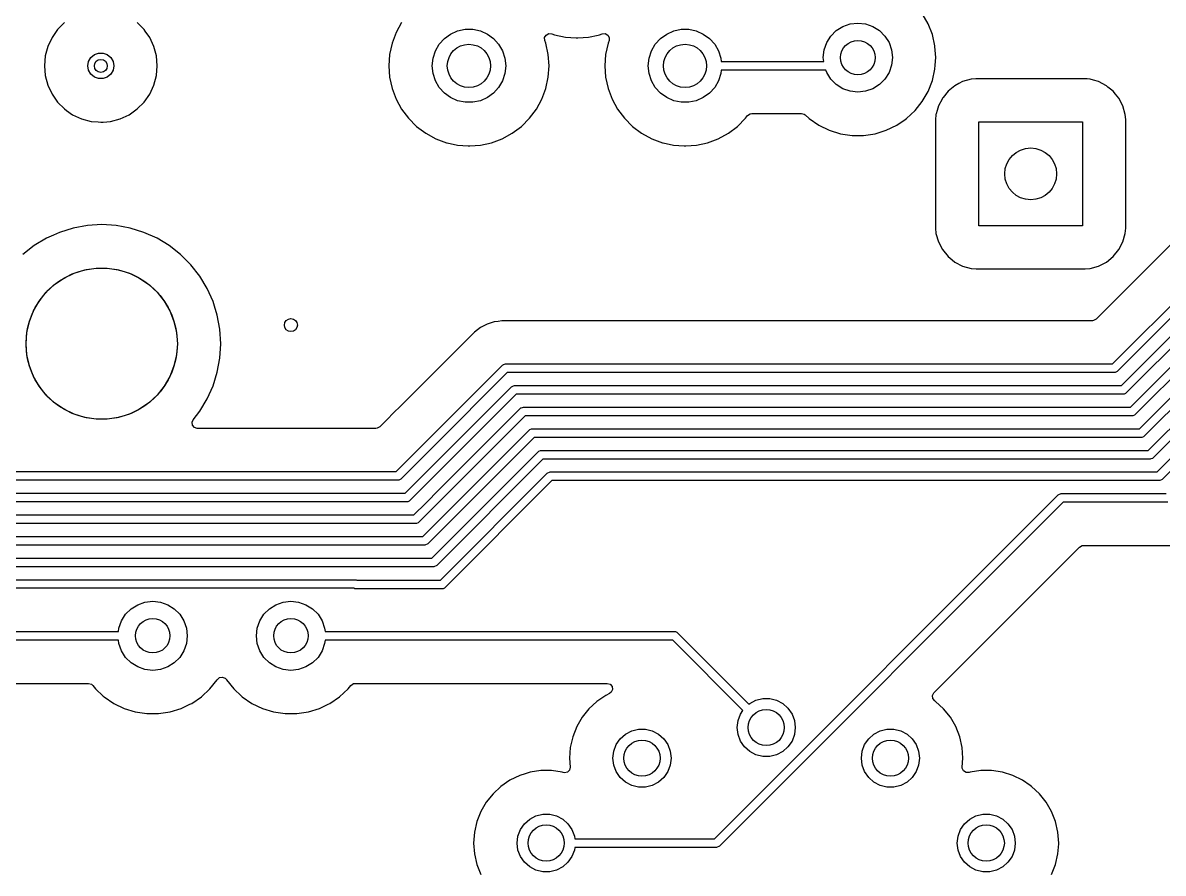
# Model space of a CAD drawing. Extents: x 2.85 to 10.26, y -4.55 to -2.42.
# Drawn here: x 3.653 to 4.692, y -4.082 to -3.307 of the extents above; entities that cross this region are included whole.
import ezdxf

# ---------------------------------------------------------------- set-up
doc = ezdxf.new("R2010")
doc.units = 0
doc.header["$MEASUREMENT"] = 0
doc.layers.add('BLACK', color=7, linetype='CONTINUOUS')

msp = doc.modelspace()

# ---------------------------------------------------------------- linework, layer by layer
at = {"layer": 'BLACK', "linetype": 'CONTINUOUS'}
for p, q in [((4.4782, -3.3081), (4.4729, -3.2989)), ((3.685, -3.3134), (3.6799, -3.3208)), ((3.6914, -3.3071), (3.685, -3.3134)), ((3.7638, -3.3134), (3.7574, -3.3071)), ((3.7648, -3.3149), (3.7638, -3.3134)), ((3.9984, -3.307), (3.9934, -3.3161)), ((4.0431, -3.3175), (4.0495, -3.3146)), ((4.0495, -3.3146), (4.0563, -3.3132)), ((4.0563, -3.3132), (4.0633, -3.3132)), ((4.0633, -3.3132), (4.0702, -3.3146)), ((4.0702, -3.3146), (4.0766, -3.3175)), ((4.24, -3.3175), (4.2464, -3.3146)), ((4.2464, -3.3146), (4.2532, -3.3132)), ((4.2532, -3.3132), (4.2602, -3.3132)), ((4.2602, -3.3132), (4.267, -3.3146)), ((4.267, -3.3146), (4.2734, -3.3175)), ((4.3895, -3.3193), (4.3945, -3.3144)), ((4.3945, -3.3144), (4.4005, -3.3106)), ((4.4005, -3.3106), (4.4072, -3.3083)), ((4.4072, -3.3083), (4.4142, -3.3075)), ((4.4142, -3.3075), (4.4212, -3.3083)), ((4.4212, -3.3083), (4.4278, -3.3106)), ((4.4278, -3.3106), (4.4338, -3.3144)), ((4.4338, -3.3144), (4.4388, -3.3193)), ((4.4821, -3.318), (4.4782, -3.3081)), ((3.6799, -3.3208), (3.6761, -3.3289)), ((3.6799, -3.3208), (3.6799, -3.3208)), ((3.7689, -3.3208), (3.7648, -3.3149)), ((3.7727, -3.3289), (3.7689, -3.3208)), ((3.9934, -3.3161), (3.9898, -3.3259)), ((3.9934, -3.3161), (3.9934, -3.3161)), ((4.0328, -3.3268), (4.0375, -3.3216)), ((4.0375, -3.3216), (4.0431, -3.3175)), ((4.0766, -3.3175), (4.0822, -3.3216)), ((4.0822, -3.3216), (4.0869, -3.3268)), ((4.1288, -3.3208), (4.1302, -3.3184)), ((4.129, -3.3235), (4.1288, -3.3208)), ((4.1299, -3.3259), (4.129, -3.3235)), ((4.1302, -3.3184), (4.1326, -3.317)), ((4.1326, -3.317), (4.1353, -3.3172)), ((4.1353, -3.3172), (4.1377, -3.3181)), ((4.1377, -3.3181), (4.1479, -3.3203)), ((4.1479, -3.3203), (4.1575, -3.321)), ((4.1575, -3.321), (4.1583, -3.3211)), ((4.1583, -3.3211), (4.159, -3.321)), ((4.1583, -3.3211), (4.1583, -3.3211)), ((4.1583, -3.3211), (4.1583, -3.3211)), ((4.159, -3.321), (4.1687, -3.3203)), ((4.1687, -3.3203), (4.1777, -3.3184)), ((4.1777, -3.3184), (4.1788, -3.3181)), ((4.1788, -3.3181), (4.1812, -3.3172)), ((4.1788, -3.3181), (4.1788, -3.3181)), ((4.1788, -3.3181), (4.1788, -3.3181)), ((4.1812, -3.3172), (4.184, -3.317)), ((4.184, -3.317), (4.1864, -3.3184)), ((4.1864, -3.3184), (4.1877, -3.3208)), ((4.1875, -3.3235), (4.1866, -3.3259)), ((4.1877, -3.3208), (4.1875, -3.3235)), ((4.1875, -3.3235), (4.1875, -3.3235)), ((4.2296, -3.3268), (4.2343, -3.3216)), ((4.2343, -3.3216), (4.24, -3.3175)), ((4.2734, -3.3175), (4.2791, -3.3216)), ((4.2791, -3.3216), (4.2838, -3.3268)), ((4.3858, -3.3253), (4.3895, -3.3193)), ((4.4388, -3.3193), (4.4426, -3.3253)), ((4.4845, -3.3284), (4.4821, -3.318)), ((3.6761, -3.3289), (3.6738, -3.3375)), ((3.6761, -3.3289), (3.6761, -3.3289)), ((3.7185, -3.3362), (3.7224, -3.3348)), ((3.7224, -3.3348), (3.7265, -3.3348)), ((3.7265, -3.3348), (3.7303, -3.3362)), ((3.775, -3.3375), (3.7727, -3.3289)), ((3.9898, -3.3259), (3.9875, -3.3361)), ((4.0271, -3.3395), (4.0293, -3.3328)), ((4.0293, -3.3328), (4.0328, -3.3268)), ((4.0869, -3.3268), (4.0904, -3.3328)), ((4.0904, -3.3328), (4.0926, -3.3395)), ((4.1321, -3.3361), (4.1299, -3.3259)), ((4.1866, -3.3259), (4.1844, -3.3361)), ((4.224, -3.3395), (4.2261, -3.3328)), ((4.2261, -3.3328), (4.2296, -3.3268)), ((4.2838, -3.3268), (4.2873, -3.3328)), ((4.2873, -3.3328), (4.2894, -3.3395)), ((4.3827, -3.339), (4.3835, -3.332)), ((4.3835, -3.332), (4.3858, -3.3253)), ((4.4426, -3.3253), (4.4449, -3.332)), ((4.4449, -3.332), (4.4457, -3.339)), ((4.4845, -3.3289), (4.4845, -3.3284)), ((4.4853, -3.339), (4.4845, -3.3289)), ((3.6738, -3.3375), (3.673, -3.3465)), ((3.6738, -3.3375), (3.6738, -3.3375)), ((3.7126, -3.3465), (3.7133, -3.3424)), ((3.7133, -3.3424), (3.7154, -3.3389)), ((3.7154, -3.3389), (3.7185, -3.3362)), ((3.7303, -3.3362), (3.7335, -3.3389)), ((3.7335, -3.3389), (3.7355, -3.3424)), ((3.7355, -3.3424), (3.7362, -3.3465)), ((3.7758, -3.3465), (3.775, -3.3375)), ((3.9875, -3.3361), (3.9868, -3.3465)), ((3.9875, -3.3361), (3.9875, -3.3361)), ((4.0264, -3.3465), (4.0271, -3.3395)), ((4.0926, -3.3395), (4.0933, -3.3465)), ((4.1329, -3.3465), (4.1321, -3.3361)), ((4.1844, -3.3361), (4.1837, -3.3465)), ((4.1844, -3.3361), (4.1844, -3.3361)), ((4.2232, -3.3465), (4.224, -3.3395)), ((4.2894, -3.3395), (4.2897, -3.3425)), ((4.2897, -3.3425), (4.3831, -3.3425)), ((4.3831, -3.3425), (4.3827, -3.339)), ((4.4449, -3.346), (4.4426, -3.3526)), ((4.4457, -3.339), (4.4449, -3.346)), ((4.4845, -3.3496), (4.4847, -3.3458)), ((4.4847, -3.3458), (4.4853, -3.339)), ((4.4853, -3.339), (4.4853, -3.339)), ((3.673, -3.3465), (3.673, -3.3465)), ((3.673, -3.3465), (3.6738, -3.3554)), ((3.6738, -3.3554), (3.6738, -3.3554)), ((3.6738, -3.3554), (3.6761, -3.364)), ((3.7133, -3.3505), (3.7126, -3.3465)), ((3.7154, -3.354), (3.7133, -3.3505)), ((3.7185, -3.3567), (3.7154, -3.354)), ((3.7335, -3.354), (3.7303, -3.3567)), ((3.7355, -3.3505), (3.7335, -3.354)), ((3.7362, -3.3465), (3.7355, -3.3505)), ((3.7727, -3.364), (3.775, -3.3554)), ((3.775, -3.3554), (3.7758, -3.3465)), ((3.9868, -3.3465), (3.9868, -3.3465)), ((3.9868, -3.3465), (3.9875, -3.3569)), ((4.0271, -3.3534), (4.0264, -3.3465)), ((4.0293, -3.3601), (4.0271, -3.3534)), ((4.0926, -3.3534), (4.0904, -3.3601)), ((4.0933, -3.3465), (4.0926, -3.3534)), ((4.1321, -3.3569), (4.1329, -3.3465)), ((4.1837, -3.3465), (4.1837, -3.3465)), ((4.1837, -3.3465), (4.1844, -3.3569)), ((4.224, -3.3534), (4.2232, -3.3465)), ((4.2261, -3.3601), (4.224, -3.3534)), ((4.2894, -3.3534), (4.2873, -3.3601)), ((4.2897, -3.3504), (4.2894, -3.3534)), ((4.385, -3.3504), (4.2897, -3.3504)), ((4.3858, -3.3526), (4.385, -3.3504)), ((4.3895, -3.3586), (4.3858, -3.3526)), ((4.4426, -3.3526), (4.4388, -3.3586)), ((4.4821, -3.3599), (4.4845, -3.3496)), ((3.6761, -3.364), (3.6761, -3.364)), ((3.6761, -3.364), (3.6799, -3.3722)), ((3.7224, -3.3581), (3.7185, -3.3567)), ((3.7265, -3.3581), (3.7224, -3.3581)), ((3.7303, -3.3567), (3.7265, -3.3581)), ((3.7689, -3.3722), (3.7727, -3.364)), ((3.9875, -3.3569), (3.9875, -3.3569)), ((3.9875, -3.3569), (3.9898, -3.367)), ((4.0328, -3.3661), (4.0293, -3.3601)), ((4.0375, -3.3713), (4.0328, -3.3661)), ((4.0869, -3.3661), (4.0822, -3.3713)), ((4.0904, -3.3601), (4.0869, -3.3661)), ((4.1299, -3.367), (4.1321, -3.3569)), ((4.1844, -3.3569), (4.1844, -3.3569)), ((4.1844, -3.3569), (4.1866, -3.367)), ((4.2296, -3.3661), (4.2261, -3.3601)), ((4.2343, -3.3713), (4.2296, -3.3661)), ((4.2838, -3.3661), (4.2791, -3.3713)), ((4.2873, -3.3601), (4.2838, -3.3661)), ((4.3945, -3.3636), (4.3895, -3.3586)), ((4.4005, -3.3674), (4.3945, -3.3636)), ((4.4338, -3.3636), (4.4278, -3.3674)), ((4.4388, -3.3586), (4.4338, -3.3636)), ((4.4782, -3.3698), (4.4821, -3.3599)), ((4.5026, -3.3646), (4.4964, -3.3696)), ((4.5062, -3.3627), (4.5026, -3.3646)), ((4.5026, -3.3646), (4.5026, -3.3646)), ((4.5026, -3.3646), (4.5026, -3.3646)), ((4.5097, -3.3609), (4.5062, -3.3627)), ((4.5174, -3.3587), (4.5097, -3.3609)), ((4.5217, -3.3583), (4.5174, -3.3587)), ((4.5221, -3.3582), (4.5217, -3.3583)), ((4.6212, -3.3582), (4.5221, -3.3582)), ((4.5221, -3.3582), (4.5221, -3.3582)), ((4.5221, -3.3582), (4.5221, -3.3582)), ((4.6233, -3.3584), (4.6212, -3.3582)), ((4.6212, -3.3582), (4.6212, -3.3582)), ((4.6259, -3.3587), (4.6233, -3.3584)), ((4.629, -3.3595), (4.6259, -3.3587)), ((4.6259, -3.3587), (4.6259, -3.3587)), ((4.6259, -3.3587), (4.6259, -3.3587)), ((4.6336, -3.3609), (4.629, -3.3595)), ((4.6407, -3.3646), (4.6336, -3.3609)), ((4.6336, -3.3609), (4.6336, -3.3609)), ((4.6336, -3.3609), (4.6336, -3.3609)), ((4.6421, -3.3658), (4.6407, -3.3646)), ((4.6469, -3.3696), (4.6421, -3.3658)), ((3.6799, -3.3722), (3.6799, -3.3722)), ((3.6799, -3.3722), (3.685, -3.3795)), ((3.7638, -3.3795), (3.7689, -3.3722)), ((3.9898, -3.367), (3.9934, -3.3768)), ((3.9934, -3.3768), (3.9934, -3.3768)), ((3.9934, -3.3768), (3.9984, -3.3859)), ((4.0431, -3.3754), (4.0375, -3.3713)), ((4.0495, -3.3783), (4.0431, -3.3754)), ((4.0766, -3.3754), (4.0702, -3.3783)), ((4.0822, -3.3713), (4.0766, -3.3754)), ((4.1213, -3.3859), (4.1263, -3.3768)), ((4.1263, -3.3768), (4.1299, -3.367)), ((4.1866, -3.367), (4.1903, -3.3768)), ((4.1903, -3.3768), (4.1903, -3.3768)), ((4.1903, -3.3768), (4.1952, -3.3859)), ((4.24, -3.3754), (4.2343, -3.3713)), ((4.2464, -3.3783), (4.24, -3.3754)), ((4.2734, -3.3754), (4.267, -3.3783)), ((4.2791, -3.3713), (4.2734, -3.3754)), ((4.4072, -3.3697), (4.4005, -3.3674)), ((4.4142, -3.3705), (4.4072, -3.3697)), ((4.4212, -3.3697), (4.4142, -3.3705)), ((4.4278, -3.3674), (4.4212, -3.3697)), ((4.4729, -3.379), (4.4782, -3.3698)), ((4.4909, -3.3768), (4.4876, -3.383)), ((4.4914, -3.3759), (4.4909, -3.3768)), ((4.4919, -3.3752), (4.4914, -3.3759)), ((4.4964, -3.3696), (4.4919, -3.3752)), ((4.6489, -3.3722), (4.6469, -3.3696)), ((4.652, -3.3759), (4.6489, -3.3722)), ((4.6557, -3.383), (4.652, -3.3759)), ((3.685, -3.3795), (3.6914, -3.3858)), ((3.6914, -3.3858), (3.6932, -3.3871)), ((3.6932, -3.3871), (3.6987, -3.391)), ((3.7501, -3.391), (3.7574, -3.3858)), ((3.7574, -3.3858), (3.7638, -3.3795)), ((3.9984, -3.3859), (3.9984, -3.3859)), ((3.9984, -3.3859), (4.0046, -3.3943)), ((4.0563, -3.3797), (4.0495, -3.3783)), ((4.0633, -3.3797), (4.0563, -3.3797)), ((4.0702, -3.3783), (4.0633, -3.3797)), ((4.115, -3.3943), (4.1213, -3.3859)), ((4.1952, -3.3859), (4.1952, -3.3859)), ((4.1952, -3.3859), (4.2015, -3.3943)), ((4.2532, -3.3797), (4.2464, -3.3783)), ((4.2602, -3.3797), (4.2532, -3.3797)), ((4.267, -3.3783), (4.2602, -3.3797)), ((4.4585, -3.3946), (4.4663, -3.3873)), ((4.4663, -3.3873), (4.4729, -3.379)), ((4.4864, -3.3873), (4.4856, -3.3901)), ((4.4876, -3.383), (4.4864, -3.3873)), ((4.6579, -3.3907), (4.6557, -3.383)), ((3.6987, -3.391), (3.7068, -3.3948)), ((3.7068, -3.3948), (3.7155, -3.3971)), ((3.7155, -3.3971), (3.7219, -3.3976)), ((3.7219, -3.3976), (3.7244, -3.3979)), ((3.7244, -3.3979), (3.7266, -3.3977)), ((3.7244, -3.3979), (3.7244, -3.3979)), ((3.7244, -3.3979), (3.7244, -3.3979)), ((3.7266, -3.3977), (3.7333, -3.3971)), ((3.7333, -3.3971), (3.742, -3.3948)), ((3.742, -3.3948), (3.7501, -3.391)), ((4.0046, -3.3943), (4.0046, -3.3943)), ((4.0046, -3.3943), (4.012, -3.4017)), ((4.1077, -3.4017), (4.115, -3.3943)), ((4.2015, -3.3943), (4.2015, -3.3943)), ((4.2015, -3.3943), (4.2089, -3.4017)), ((4.3045, -3.4017), (4.3119, -3.3943)), ((4.3119, -3.3943), (4.3138, -3.3917)), ((4.3138, -3.3917), (4.316, -3.3901)), ((4.316, -3.3901), (4.3177, -3.3898)), ((4.3177, -3.3898), (4.3628, -3.3898)), ((4.3628, -3.3898), (4.3654, -3.3906)), ((4.3654, -3.3906), (4.3661, -3.3911)), ((4.3661, -3.3911), (4.3699, -3.3946)), ((4.3699, -3.3946), (4.3786, -3.4005)), ((4.4497, -3.4005), (4.4573, -3.3954)), ((4.4573, -3.3954), (4.4585, -3.3946)), ((4.4851, -3.3948), (4.485, -3.3954)), ((4.485, -3.3954), (4.485, -3.4944)), ((4.4854, -3.3916), (4.4851, -3.3948)), ((4.4856, -3.3901), (4.4854, -3.3907)), ((4.4854, -3.3907), (4.4854, -3.3907)), ((4.4854, -3.3907), (4.4854, -3.3916)), ((4.5244, -3.4921), (4.5244, -3.3976)), ((4.5244, -3.3976), (4.6189, -3.3976)), ((4.6189, -3.3976), (4.6189, -3.4921)), ((4.6583, -3.3954), (4.6579, -3.3907)), ((4.6583, -3.4944), (4.6583, -3.3954)), ((4.012, -3.4017), (4.012, -3.4017)), ((4.012, -3.4017), (4.0204, -3.4079)), ((4.0204, -3.4079), (4.0204, -3.4079)), ((4.0204, -3.4079), (4.0295, -3.4129)), ((4.0902, -3.4129), (4.0993, -3.4079)), ((4.0993, -3.4079), (4.1077, -3.4017)), ((4.2089, -3.4017), (4.2089, -3.4017)), ((4.2089, -3.4017), (4.2172, -3.4079)), ((4.2172, -3.4079), (4.2172, -3.4079)), ((4.2172, -3.4079), (4.2264, -3.4129)), ((4.287, -3.4129), (4.2962, -3.4079)), ((4.2962, -3.4079), (4.3045, -3.4017)), ((4.3786, -3.4005), (4.3882, -3.4051)), ((4.3882, -3.4051), (4.3984, -3.4083)), ((4.3984, -3.4083), (4.3984, -3.4083)), ((4.3984, -3.4083), (4.3984, -3.4083)), ((4.3984, -3.4083), (4.4089, -3.4099)), ((4.4195, -3.4099), (4.43, -3.4083)), ((4.43, -3.4083), (4.4401, -3.4051)), ((4.43, -3.4083), (4.43, -3.4083)), ((4.43, -3.4083), (4.43, -3.4083)), ((4.4401, -3.4051), (4.4497, -3.4005)), ((4.0295, -3.4129), (4.0295, -3.4129)), ((4.0295, -3.4129), (4.0295, -3.4129)), ((4.0295, -3.4129), (4.0393, -3.4165)), ((4.0393, -3.4165), (4.0393, -3.4165)), ((4.0393, -3.4165), (4.0393, -3.4165)), ((4.0393, -3.4165), (4.0399, -3.4167)), ((4.0399, -3.4167), (4.0494, -3.4188)), ((4.0494, -3.4188), (4.059, -3.4194)), ((4.0606, -3.4194), (4.0702, -3.4188)), ((4.0702, -3.4188), (4.0804, -3.4165)), ((4.0804, -3.4165), (4.0902, -3.4129)), ((4.2264, -3.4129), (4.2264, -3.4129)), ((4.2264, -3.4129), (4.2264, -3.4129)), ((4.2264, -3.4129), (4.2361, -3.4165)), ((4.2361, -3.4165), (4.2361, -3.4165)), ((4.2361, -3.4165), (4.2361, -3.4165)), ((4.2361, -3.4165), (4.2367, -3.4167)), ((4.2367, -3.4167), (4.2463, -3.4188)), ((4.2463, -3.4188), (4.2559, -3.4194)), ((4.2574, -3.4194), (4.2671, -3.4188)), ((4.2671, -3.4188), (4.2773, -3.4165)), ((4.2773, -3.4165), (4.287, -3.4129)), ((4.4089, -3.4099), (4.4089, -3.4099)), ((4.4089, -3.4099), (4.4089, -3.4099)), ((4.4089, -3.4099), (4.4089, -3.4099)), ((4.4089, -3.4099), (4.4195, -3.4099)), ((4.4195, -3.4099), (4.4195, -3.4099)), ((4.4195, -3.4099), (4.4195, -3.4099)), ((4.059, -3.4194), (4.0598, -3.4195)), ((4.0598, -3.4195), (4.0606, -3.4194)), ((4.0598, -3.4195), (4.0598, -3.4195)), ((4.0598, -3.4195), (4.0598, -3.4195)), ((4.2559, -3.4194), (4.2567, -3.4195)), ((4.2567, -3.4195), (4.2574, -3.4194)), ((4.2567, -3.4195), (4.2567, -3.4195)), ((4.2567, -3.4195), (4.2567, -3.4195)), ((4.7364, -3.4722), (4.6313, -3.5773)), ((3.7252, -3.4911), (3.7121, -3.4919)), ((3.7383, -3.4919), (3.7252, -3.4911)), ((4.6462, -3.6181), (4.7772, -3.4871)), ((4.784, -3.4915), (4.6506, -3.6248)), ((3.6813, -3.5006), (3.6748, -3.5035)), ((3.6867, -3.4982), (3.6813, -3.5006)), ((3.6992, -3.4943), (3.6867, -3.4982)), ((3.6867, -3.4982), (3.6867, -3.4982)), ((3.6867, -3.4982), (3.6867, -3.4982)), ((3.7121, -3.4919), (3.6992, -3.4943)), ((3.6992, -3.4943), (3.6992, -3.4943)), ((3.6992, -3.4943), (3.6992, -3.4943)), ((3.7121, -3.4919), (3.7121, -3.4919)), ((3.7512, -3.4943), (3.7383, -3.4919)), ((3.7383, -3.4919), (3.7383, -3.4919)), ((3.7383, -3.4919), (3.7383, -3.4919)), ((3.7637, -3.4982), (3.7512, -3.4943)), ((3.7512, -3.4943), (3.7512, -3.4943)), ((3.7512, -3.4943), (3.7512, -3.4943)), ((3.7756, -3.5035), (3.7637, -3.4982)), ((3.7637, -3.4982), (3.7637, -3.4982)), ((3.7637, -3.4982), (3.7637, -3.4982)), ((4.485, -3.4944), (4.485, -3.4944)), ((4.485, -3.4944), (4.4854, -3.4991)), ((4.4854, -3.4991), (4.4876, -3.5068)), ((4.6189, -3.4921), (4.5244, -3.4921)), ((4.6544, -3.6378), (4.7969, -3.4952)), ((4.6557, -3.5068), (4.6579, -3.4991)), ((4.6579, -3.4991), (4.6583, -3.4944)), ((4.8036, -3.4997), (4.6588, -3.6445)), ((4.687, -3.7165), (4.907, -3.4965)), ((3.6636, -3.5103), (3.6533, -3.5184)), ((3.6748, -3.5035), (3.6636, -3.5103)), ((3.6748, -3.5035), (3.6748, -3.5035)), ((3.7868, -3.5103), (3.7756, -3.5035)), ((3.7971, -3.5184), (3.7868, -3.5103)), ((3.7868, -3.5103), (3.7868, -3.5103)), ((4.4876, -3.5068), (4.4876, -3.5068)), ((4.4876, -3.5068), (4.4876, -3.5068)), ((4.4876, -3.5068), (4.4914, -3.5139)), ((4.652, -3.5139), (4.6557, -3.5068)), ((4.6625, -3.6575), (4.8166, -3.5034)), ((4.8233, -3.5078), (4.6669, -3.6642)), ((4.6707, -3.6772), (4.8363, -3.5115)), ((4.9126, -3.502), (4.6914, -3.7233)), ((3.8064, -3.5277), (3.7971, -3.5184)), ((4.4914, -3.5139), (4.4914, -3.5139)), ((4.4914, -3.5139), (4.4964, -3.5201)), ((4.4964, -3.5201), (4.5001, -3.5231)), ((4.6407, -3.5252), (4.6469, -3.5201)), ((4.6469, -3.5201), (4.652, -3.5139)), ((4.843, -3.516), (4.6751, -3.6839)), ((4.6788, -3.6969), (4.856, -3.5197)), ((3.7, -3.5355), (3.7099, -3.5324)), ((3.7099, -3.5324), (3.72, -3.5309)), ((3.72, -3.5309), (3.7303, -3.5309)), ((3.7303, -3.5309), (3.7405, -3.5324)), ((3.7405, -3.5324), (3.7504, -3.5355)), ((3.8145, -3.538), (3.8064, -3.5277)), ((4.5001, -3.5231), (4.5026, -3.5252)), ((4.5026, -3.5252), (4.5097, -3.5289)), ((4.5097, -3.5289), (4.5174, -3.5311)), ((4.5174, -3.5311), (4.5221, -3.5315)), ((4.5221, -3.5315), (4.6212, -3.5315)), ((4.6212, -3.5315), (4.6259, -3.5311)), ((4.6259, -3.5311), (4.6336, -3.5289)), ((4.6336, -3.5289), (4.6407, -3.5252)), ((4.8627, -3.5241), (4.6832, -3.7036)), ((3.6822, -3.5457), (3.6907, -3.5399)), ((3.6907, -3.5399), (3.7, -3.5355)), ((3.7504, -3.5355), (3.7596, -3.5399)), ((3.7596, -3.5399), (3.7682, -3.5457)), ((3.8213, -3.5492), (3.8145, -3.538)), ((3.8145, -3.538), (3.8145, -3.538)), ((3.8145, -3.538), (3.8145, -3.538)), ((3.6683, -3.5608), (3.6747, -3.5527)), ((3.6747, -3.5527), (3.6822, -3.5457)), ((3.7682, -3.5457), (3.7757, -3.5527)), ((3.7757, -3.5527), (3.7821, -3.5608)), ((3.8266, -3.5611), (3.8213, -3.5492)), ((3.6631, -3.5697), (3.6683, -3.5608)), ((3.7821, -3.5608), (3.7873, -3.5697)), ((3.828, -3.5654), (3.8266, -3.5611)), ((3.8266, -3.5611), (3.8266, -3.5611)), ((3.8266, -3.5611), (3.8266, -3.5611)), ((3.6594, -3.5793), (3.6631, -3.5697)), ((3.7873, -3.5697), (3.791, -3.5793)), ((3.8305, -3.5736), (3.828, -3.5654)), ((3.8329, -3.5865), (3.8305, -3.5736)), ((3.6571, -3.5893), (3.6594, -3.5793)), ((3.791, -3.5793), (3.7933, -3.5893)), ((4.0704, -3.585), (4.0675, -3.5871)), ((4.0765, -3.5819), (4.0704, -3.585)), ((4.0829, -3.5798), (4.0765, -3.5819)), ((4.0863, -3.5793), (4.0829, -3.5798)), ((4.0897, -3.5787), (4.0863, -3.5793)), ((4.0965, -3.5787), (4.0897, -3.5787)), ((4.6279, -3.5787), (4.0965, -3.5787)), ((4.6289, -3.5786), (4.6279, -3.5787)), ((4.6313, -3.5773), (4.6289, -3.5786)), ((3.6563, -3.5996), (3.6571, -3.5893)), ((3.7933, -3.5893), (3.7941, -3.5996)), ((3.8337, -3.5996), (3.8329, -3.5865)), ((4.0649, -3.589), (4.0283, -3.6256)), ((4.0675, -3.5871), (4.0649, -3.589)), ((4.0649, -3.589), (4.0649, -3.589)), ((4.0649, -3.589), (4.0649, -3.589)), ((3.6571, -3.6099), (3.6563, -3.5996)), ((3.7941, -3.5996), (3.7933, -3.6099)), ((3.8329, -3.6127), (3.8337, -3.5996)), ((3.6594, -3.6199), (3.6571, -3.6099)), ((3.7933, -3.6099), (3.791, -3.6199)), ((3.8305, -3.6256), (3.8329, -3.6127)), ((3.6631, -3.6295), (3.6594, -3.6199)), ((3.791, -3.6199), (3.7873, -3.6295)), ((3.8266, -3.6381), (3.8305, -3.6256)), ((4.0283, -3.6256), (3.9967, -3.6572)), ((4.0221, -3.6875), (4.0903, -3.6193)), ((4.0947, -3.626), (4.0277, -3.693)), ((4.0903, -3.6193), (4.0909, -3.6188)), ((4.0909, -3.6188), (4.0913, -3.6186)), ((4.0913, -3.6186), (4.0923, -3.6182)), ((4.0923, -3.6182), (4.0931, -3.6181)), ((4.0931, -3.6181), (4.6462, -3.6181)), ((4.6478, -3.626), (4.0947, -3.626)), ((4.6486, -3.6259), (4.6478, -3.626)), ((4.65, -3.6253), (4.6486, -3.6259)), ((4.6506, -3.6248), (4.65, -3.6253)), ((3.6683, -3.6384), (3.6631, -3.6295)), ((3.7873, -3.6295), (3.7821, -3.6384)), ((3.6747, -3.6465), (3.6683, -3.6384)), ((3.6822, -3.6535), (3.6747, -3.6465)), ((3.7757, -3.6465), (3.7682, -3.6535)), ((3.7821, -3.6384), (3.7757, -3.6465)), ((3.8213, -3.65), (3.8266, -3.6381)), ((4.0016, -3.7358), (4.0985, -3.6389)), ((4.1029, -3.6457), (4.006, -3.7425)), ((4.0985, -3.6389), (4.0991, -3.6385)), ((4.0991, -3.6385), (4.1005, -3.6379)), ((4.1005, -3.6379), (4.1012, -3.6378)), ((4.1012, -3.6378), (4.6544, -3.6378)), ((4.656, -3.6457), (4.1029, -3.6457)), ((4.6568, -3.6456), (4.656, -3.6457)), ((4.6582, -3.645), (4.6568, -3.6456)), ((4.6588, -3.6445), (4.6582, -3.645)), ((3.6907, -3.6593), (3.6822, -3.6535)), ((3.7682, -3.6535), (3.7596, -3.6593)), ((3.8145, -3.6612), (3.8213, -3.65)), ((3.9967, -3.6572), (3.9918, -3.662)), ((4.1073, -3.6581), (4.1086, -3.6576)), ((4.1086, -3.6576), (4.1094, -3.6575)), ((4.1094, -3.6575), (4.6625, -3.6575)), ((3.7, -3.6637), (3.6907, -3.6593)), ((3.7099, -3.6668), (3.7, -3.6637)), ((3.72, -3.6683), (3.7099, -3.6668)), ((3.7405, -3.6668), (3.7303, -3.6683)), ((3.7504, -3.6637), (3.7405, -3.6668)), ((3.7596, -3.6593), (3.7504, -3.6637)), ((3.8085, -3.6689), (3.8145, -3.6612)), ((3.8145, -3.6612), (3.8145, -3.6612)), ((3.8145, -3.6612), (3.8145, -3.6612)), ((3.9918, -3.662), (3.9846, -3.6693)), ((3.9918, -3.662), (3.9918, -3.662)), ((4.0326, -3.7326), (4.1066, -3.6586)), ((4.111, -3.6654), (4.0382, -3.7382)), ((4.1066, -3.6586), (4.1072, -3.6581)), ((4.1072, -3.6581), (4.1073, -3.6581)), ((4.6641, -3.6654), (4.111, -3.6654)), ((4.6649, -3.6653), (4.6641, -3.6654)), ((4.6663, -3.6647), (4.6649, -3.6653)), ((4.6669, -3.6642), (4.6663, -3.6647)), ((3.7303, -3.6683), (3.72, -3.6683)), ((3.8075, -3.6712), (3.8085, -3.6689)), ((3.8079, -3.6739), (3.8075, -3.6712)), ((3.8097, -3.676), (3.8079, -3.6739)), ((3.8123, -3.6768), (3.8097, -3.676)), ((3.9751, -3.6768), (3.8123, -3.6768)), ((3.9761, -3.6766), (3.9751, -3.6768)), ((3.9785, -3.6753), (3.9761, -3.6766)), ((3.9846, -3.6693), (3.9785, -3.6753)), ((4.0836, -3.7095), (4.1148, -3.6783)), ((4.1148, -3.6783), (4.1154, -3.6778)), ((4.1154, -3.6778), (4.1168, -3.6772)), ((4.1168, -3.6772), (4.1176, -3.6772)), ((4.1176, -3.6772), (4.6707, -3.6772)), ((3.9934, -3.7161), (4.0221, -3.6875)), ((4.0221, -3.6875), (4.0221, -3.6875)), ((4.1192, -3.685), (4.0891, -3.7151)), ((4.6723, -3.685), (4.1192, -3.685)), ((4.6731, -3.685), (4.6723, -3.685)), ((4.6745, -3.6844), (4.6731, -3.685)), ((4.6751, -3.6839), (4.6745, -3.6844)), ((4.0277, -3.693), (3.9978, -3.7229)), ((4.026, -3.7949), (4.1229, -3.698)), ((4.0277, -3.693), (4.0277, -3.693)), ((4.1229, -3.698), (4.1235, -3.6975)), ((4.1235, -3.6975), (4.1249, -3.6969)), ((4.1249, -3.6969), (4.1257, -3.6969)), ((4.1257, -3.6969), (4.6788, -3.6969)), ((4.0179, -3.7752), (4.0836, -3.7095)), ((4.1273, -3.7047), (4.0305, -3.8016)), ((4.0836, -3.7095), (4.0836, -3.7095)), ((4.6805, -3.7047), (4.1273, -3.7047)), ((4.6812, -3.7046), (4.6805, -3.7047)), ((4.6826, -3.7041), (4.6812, -3.7046)), ((4.6832, -3.7036), (4.6826, -3.7041)), ((3.2521, -3.7161), (3.9934, -3.7161)), ((4.0891, -3.7151), (4.0223, -3.7819)), ((4.0338, -3.815), (4.1311, -3.7177)), ((4.0891, -3.7151), (4.0891, -3.7151)), ((4.1311, -3.7177), (4.1317, -3.7172)), ((4.1317, -3.7172), (4.1331, -3.7166)), ((4.1331, -3.7166), (4.1339, -3.7165)), ((4.1339, -3.7165), (4.687, -3.7165)), ((3.9951, -3.724), (3.2537, -3.724)), ((3.9958, -3.7239), (3.9951, -3.724)), ((3.9972, -3.7234), (3.9958, -3.7239)), ((3.9978, -3.7229), (3.9972, -3.7234)), ((4.1355, -3.7244), (4.0382, -3.8217)), ((4.6886, -3.7244), (4.1355, -3.7244)), ((4.6894, -3.7243), (4.6886, -3.7244)), ((4.6908, -3.7237), (4.6894, -3.7243)), ((4.6914, -3.7233), (4.6908, -3.7237)), ((3.2602, -3.7358), (4.0016, -3.7358)), ((4.0204, -3.7448), (4.0326, -3.7326)), ((4.0382, -3.7382), (4.026, -3.7504)), ((4.0382, -3.7382), (4.0382, -3.7382)), ((4.2836, -4.0506), (4.5968, -3.7374)), ((4.5968, -3.7374), (4.5974, -3.7369)), ((4.5974, -3.7369), (4.598, -3.7366)), ((4.598, -3.7366), (4.5988, -3.7363)), ((4.5988, -3.7363), (4.5996, -3.7362)), ((4.5996, -3.7362), (4.6951, -3.7362)), ((4.0032, -3.7437), (3.2619, -3.7437)), ((4.004, -3.7436), (4.0032, -3.7437)), ((4.0054, -3.743), (4.004, -3.7436)), ((4.006, -3.7425), (4.0054, -3.743)), ((4.0097, -3.7555), (4.0204, -3.7448)), ((4.026, -3.7504), (4.0141, -3.7622)), ((4.6012, -3.7441), (4.288, -4.0573)), ((4.6968, -3.7441), (4.6012, -3.7441)), ((3.2684, -3.7555), (4.0097, -3.7555)), ((4.0114, -3.7634), (3.27, -3.7634)), ((4.0121, -3.7633), (4.0114, -3.7634)), ((4.0136, -3.7627), (4.0121, -3.7633)), ((4.0141, -3.7622), (4.0136, -3.7627)), ((3.2765, -3.7752), (4.0179, -3.7752)), ((4.0217, -3.7824), (4.0203, -3.783)), ((4.0223, -3.7819), (4.0217, -3.7824)), ((4.0195, -3.7831), (3.2782, -3.7831)), ((4.0203, -3.783), (4.0195, -3.7831)), ((4.4836, -3.9175), (4.6161, -3.7849)), ((4.6161, -3.7849), (4.6185, -3.7836)), ((4.6185, -3.7836), (4.6196, -3.7835)), ((4.6196, -3.7835), (4.7002, -3.7835)), ((3.2847, -3.7949), (4.026, -3.7949)), ((4.0277, -3.8028), (3.2863, -3.8028)), ((4.0284, -3.8027), (4.0277, -3.8028)), ((4.0299, -3.8021), (4.0284, -3.8027)), ((4.0305, -3.8016), (4.0299, -3.8021)), ((3.2928, -3.8146), (3.9563, -3.8146)), ((3.9552, -3.8224), (3.2945, -3.8224)), ((3.9559, -3.8228), (3.9552, -3.8224)), ((3.9567, -3.8228), (3.9559, -3.8228)), ((3.9563, -3.8146), (3.9571, -3.8146)), ((4.0354, -3.8228), (3.9567, -3.8228)), ((3.9571, -3.8146), (3.9578, -3.815)), ((3.9578, -3.815), (4.0338, -3.815)), ((4.0362, -3.8228), (4.0354, -3.8228)), ((4.0376, -3.8222), (4.0362, -3.8228)), ((4.0382, -3.8217), (4.0376, -3.8222)), ((3.7646, -3.835), (3.7717, -3.8343)), ((3.7717, -3.8343), (3.7787, -3.835)), ((3.8906, -3.835), (3.8976, -3.8343)), ((3.8976, -3.8343), (3.9046, -3.835)), ((3.747, -3.8461), (3.752, -3.8411)), ((3.752, -3.8411), (3.758, -3.8374)), ((3.758, -3.8374), (3.7646, -3.835)), ((3.7787, -3.835), (3.7853, -3.8374)), ((3.7853, -3.8374), (3.7913, -3.8411)), ((3.7913, -3.8411), (3.7963, -3.8461)), ((3.873, -3.8461), (3.878, -3.8411)), ((3.878, -3.8411), (3.884, -3.8374)), ((3.884, -3.8374), (3.8906, -3.835)), ((3.9046, -3.835), (3.9113, -3.8374)), ((3.9113, -3.8374), (3.9173, -3.8411)), ((3.9173, -3.8411), (3.9223, -3.8461)), ((3.7409, -3.8587), (3.7433, -3.8521)), ((3.7433, -3.8521), (3.747, -3.8461)), ((3.7963, -3.8461), (3.8, -3.8521)), ((3.8, -3.8521), (3.8024, -3.8587)), ((3.8669, -3.8587), (3.8693, -3.8521)), ((3.8693, -3.8521), (3.873, -3.8461)), ((3.9223, -3.8461), (3.926, -3.8521)), ((3.926, -3.8521), (3.9283, -3.8587)), ((3.3907, -3.8618), (3.7406, -3.8618)), ((3.7406, -3.8618), (3.7409, -3.8587)), ((3.8024, -3.8587), (3.8031, -3.8657)), ((3.8661, -3.8657), (3.8669, -3.8587)), ((3.9283, -3.8587), (3.9287, -3.8618)), ((3.9287, -3.8618), (4.2471, -3.8618)), ((4.2471, -3.8618), (4.2479, -3.8619)), ((4.2479, -3.8619), (4.2493, -3.8625)), ((4.2493, -3.8625), (4.2499, -3.863)), ((4.2499, -3.863), (4.315, -3.9281)), ((3.7406, -3.8697), (3.3923, -3.8697)), ((3.7409, -3.8728), (3.7406, -3.8697)), ((3.7433, -3.8794), (3.7409, -3.8728)), ((3.8024, -3.8728), (3.8, -3.8794)), ((3.8031, -3.8657), (3.8024, -3.8728)), ((3.8669, -3.8728), (3.8661, -3.8657)), ((3.8693, -3.8794), (3.8669, -3.8728)), ((3.9283, -3.8728), (3.926, -3.8794)), ((3.9287, -3.8697), (3.9283, -3.8728)), ((4.2455, -3.8697), (3.9287, -3.8697)), ((4.3095, -3.9337), (4.2455, -3.8697)), ((3.747, -3.8854), (3.7433, -3.8794)), ((3.752, -3.8904), (3.747, -3.8854)), ((3.7963, -3.8854), (3.7913, -3.8904)), ((3.8, -3.8794), (3.7963, -3.8854)), ((3.873, -3.8854), (3.8693, -3.8794)), ((3.878, -3.8904), (3.873, -3.8854)), ((3.9223, -3.8854), (3.9173, -3.8904)), ((3.926, -3.8794), (3.9223, -3.8854)), ((3.758, -3.8941), (3.752, -3.8904)), ((3.7646, -3.8965), (3.758, -3.8941)), ((3.7717, -3.8972), (3.7646, -3.8965)), ((3.7787, -3.8965), (3.7717, -3.8972)), ((3.7853, -3.8941), (3.7787, -3.8965)), ((3.7913, -3.8904), (3.7853, -3.8941)), ((3.884, -3.8941), (3.878, -3.8904)), ((3.8906, -3.8965), (3.884, -3.8941)), ((3.8976, -3.8972), (3.8906, -3.8965)), ((3.9046, -3.8965), (3.8976, -3.8972)), ((3.9113, -3.8941), (3.9046, -3.8965)), ((3.9173, -3.8904), (3.9113, -3.8941)), ((3.8238, -3.9141), (3.8304, -3.9058)), ((3.8304, -3.9057), (3.8305, -3.9056)), ((3.8304, -3.9058), (3.8304, -3.9057)), ((3.8304, -3.9057), (3.8304, -3.9057)), ((3.8305, -3.9057), (3.8324, -3.9038)), ((3.8305, -3.9056), (3.8305, -3.9057)), ((3.8324, -3.9038), (3.8351, -3.9033)), ((3.8351, -3.9033), (3.8377, -3.9043)), ((3.8377, -3.9043), (3.8388, -3.9056)), ((3.8388, -3.9056), (3.8388, -3.9056)), ((3.8388, -3.9056), (3.8388, -3.9057)), ((3.8388, -3.9057), (3.8389, -3.9057)), ((3.8389, -3.9057), (3.8389, -3.9058)), ((3.8389, -3.9058), (3.8455, -3.9141)), ((3.452, -3.9091), (3.7132, -3.9091)), ((3.7132, -3.9091), (3.7158, -3.9098)), ((3.7158, -3.9098), (3.717, -3.9109)), ((3.717, -3.9109), (3.7195, -3.9141)), ((3.7195, -3.9141), (3.7266, -3.9206)), ((3.816, -3.9213), (3.8238, -3.9141)), ((3.8455, -3.9141), (3.8526, -3.9206)), ((3.942, -3.9213), (3.9497, -3.9141)), ((3.9497, -3.9141), (3.9523, -3.9109)), ((3.9523, -3.9109), (3.9545, -3.9093)), ((3.9545, -3.9093), (3.9561, -3.9091)), ((3.9561, -3.9091), (4.1858, -3.9091)), ((4.1858, -3.9091), (4.1884, -3.9098)), ((4.1894, -3.9172), (4.1879, -3.9184)), ((4.1884, -3.9098), (4.1902, -3.9119)), ((4.1906, -3.9147), (4.1894, -3.9172)), ((4.1902, -3.9119), (4.1906, -3.9147)), ((4.4834, -3.9176), (4.4836, -3.9175)), ((3.7266, -3.9206), (3.7273, -3.9213)), ((3.7273, -3.9213), (3.7361, -3.9273)), ((3.7361, -3.9273), (3.7457, -3.9319)), ((3.8056, -3.9281), (3.8072, -3.9273)), ((3.8072, -3.9273), (3.816, -3.9213)), ((3.8072, -3.9273), (3.8072, -3.9273)), ((3.8072, -3.9273), (3.8072, -3.9273)), ((3.8526, -3.9206), (3.8533, -3.9213)), ((3.8533, -3.9213), (3.8621, -3.9273)), ((3.8621, -3.9273), (3.8717, -3.9319)), ((3.9316, -3.9281), (3.9332, -3.9273)), ((3.9332, -3.9273), (3.942, -3.9213)), ((3.9332, -3.9273), (3.9332, -3.9273)), ((3.9332, -3.9273), (3.9332, -3.9273)), ((4.1763, -3.9256), (4.1691, -3.9323)), ((4.1845, -3.92), (4.1763, -3.9256)), ((4.1879, -3.9184), (4.1845, -3.92)), ((4.1845, -3.92), (4.1845, -3.92)), ((4.315, -3.9281), (4.3157, -3.9275)), ((4.3157, -3.9275), (4.3213, -3.9245)), ((4.3213, -3.9245), (4.3275, -3.923)), ((4.3275, -3.923), (4.3339, -3.923)), ((4.3339, -3.923), (4.3401, -3.9245)), ((4.3401, -3.9245), (4.3458, -3.9275)), ((4.3458, -3.9275), (4.3505, -3.9317)), ((4.4822, -3.9201), (4.4834, -3.9176)), ((4.4825, -3.9228), (4.4822, -3.9201)), ((4.4843, -3.925), (4.4825, -3.9228)), ((4.4851, -3.9256), (4.4843, -3.925)), ((4.4923, -3.9323), (4.4851, -3.9256)), ((3.7457, -3.9319), (3.7558, -3.9351)), ((3.7558, -3.9351), (3.7558, -3.9351)), ((3.7558, -3.9351), (3.7558, -3.9351)), ((3.7558, -3.9351), (3.7663, -3.9366)), ((3.7663, -3.9366), (3.7663, -3.9366)), ((3.7663, -3.9366), (3.7663, -3.9366)), ((3.7663, -3.9366), (3.7663, -3.9366)), ((3.7663, -3.9366), (3.777, -3.9366)), ((3.777, -3.9366), (3.7875, -3.9351)), ((3.777, -3.9366), (3.777, -3.9366)), ((3.777, -3.9366), (3.777, -3.9366)), ((3.7875, -3.9351), (3.7976, -3.9319)), ((3.7875, -3.9351), (3.7875, -3.9351)), ((3.7875, -3.9351), (3.7875, -3.9351)), ((3.7976, -3.9319), (3.8056, -3.9281)), ((3.8717, -3.9319), (3.8818, -3.9351)), ((3.8818, -3.9351), (3.8818, -3.9351)), ((3.8818, -3.9351), (3.8818, -3.9351)), ((3.8818, -3.9351), (3.8923, -3.9366)), ((3.8923, -3.9366), (3.8923, -3.9366)), ((3.8923, -3.9366), (3.8923, -3.9366)), ((3.8923, -3.9366), (3.8923, -3.9366)), ((3.8923, -3.9366), (3.9029, -3.9366)), ((3.9029, -3.9366), (3.9029, -3.9366)), ((3.9029, -3.9366), (3.9029, -3.9366)), ((3.9029, -3.9366), (3.9135, -3.9351)), ((3.9135, -3.9351), (3.9236, -3.9319)), ((3.9135, -3.9351), (3.9135, -3.9351)), ((3.9135, -3.9351), (3.9135, -3.9351)), ((3.9236, -3.9319), (3.9316, -3.9281)), ((4.1691, -3.9323), (4.1629, -3.94)), ((4.305, -3.943), (4.3072, -3.937)), ((4.3072, -3.937), (4.3095, -3.9337)), ((4.3505, -3.9317), (4.3542, -3.937)), ((4.3542, -3.937), (4.3564, -3.943)), ((4.4985, -3.94), (4.4923, -3.9323)), ((4.4923, -3.9323), (4.4923, -3.9323)), ((4.4923, -3.9323), (4.4923, -3.9323)), ((4.158, -3.9485), (4.1544, -3.9577)), ((4.1629, -3.94), (4.158, -3.9485)), ((4.3042, -3.9493), (4.305, -3.943)), ((4.3564, -3.943), (4.3572, -3.9493)), ((4.5034, -3.9485), (4.4985, -3.94)), ((4.507, -3.9577), (4.5034, -3.9485)), ((4.1544, -3.9577), (4.1522, -3.9674)), ((4.1544, -3.9577), (4.1544, -3.9577)), ((4.1977, -3.9596), (4.2025, -3.9554)), ((4.2025, -3.9554), (4.2081, -3.9524)), ((4.2081, -3.9524), (4.2143, -3.9509)), ((4.2143, -3.9509), (4.2207, -3.9509)), ((4.2207, -3.9509), (4.2269, -3.9524)), ((4.2269, -3.9524), (4.2326, -3.9554)), ((4.2326, -3.9554), (4.2373, -3.9596)), ((4.305, -3.9557), (4.3042, -3.9493)), ((4.3072, -3.9616), (4.305, -3.9557)), ((4.3564, -3.9557), (4.3542, -3.9616)), ((4.3572, -3.9493), (4.3564, -3.9557)), ((4.4241, -3.9596), (4.4289, -3.9554)), ((4.4289, -3.9554), (4.4345, -3.9524)), ((4.4345, -3.9524), (4.4407, -3.9509)), ((4.4407, -3.9509), (4.4471, -3.9509)), ((4.4471, -3.9509), (4.4533, -3.9524)), ((4.4533, -3.9524), (4.459, -3.9554)), ((4.459, -3.9554), (4.4637, -3.9596)), ((4.5092, -3.9674), (4.507, -3.9577)), ((4.1522, -3.9674), (4.1514, -3.9772)), ((4.1522, -3.9674), (4.1522, -3.9674)), ((4.1918, -3.9709), (4.194, -3.9649)), ((4.194, -3.9649), (4.1977, -3.9596)), ((4.2373, -3.9596), (4.241, -3.9649)), ((4.241, -3.9649), (4.2432, -3.9709)), ((4.3109, -3.9669), (4.3072, -3.9616)), ((4.3157, -3.9711), (4.3109, -3.9669)), ((4.3505, -3.9669), (4.3458, -3.9711)), ((4.3542, -3.9616), (4.3505, -3.9669)), ((4.4182, -3.9709), (4.4204, -3.9649)), ((4.4204, -3.9649), (4.4241, -3.9596)), ((4.4637, -3.9596), (4.4674, -3.9649)), ((4.4674, -3.9649), (4.4696, -3.9709)), ((4.51, -3.9772), (4.5092, -3.9674)), ((4.5092, -3.9674), (4.5092, -3.9674)), ((4.5092, -3.9674), (4.5092, -3.9674)), ((4.1514, -3.9772), (4.1514, -3.9772)), ((4.1514, -3.9772), (4.152, -3.9853)), ((4.191, -3.9772), (4.1918, -3.9709)), ((4.1918, -3.9836), (4.191, -3.9772)), ((4.2432, -3.9709), (4.244, -3.9772)), ((4.244, -3.9772), (4.2432, -3.9836)), ((4.3213, -3.9741), (4.3157, -3.9711)), ((4.3275, -3.9756), (4.3213, -3.9741)), ((4.3339, -3.9756), (4.3275, -3.9756)), ((4.3401, -3.9741), (4.3339, -3.9756)), ((4.3458, -3.9711), (4.3401, -3.9741)), ((4.4174, -3.9772), (4.4182, -3.9709)), ((4.4182, -3.9836), (4.4174, -3.9772)), ((4.4696, -3.9709), (4.4704, -3.9772)), ((4.4704, -3.9772), (4.4696, -3.9836)), ((4.5094, -3.9853), (4.51, -3.9772)), ((4.51, -3.9772), (4.51, -3.9772)), ((4.1155, -3.9901), (4.1111, -3.9915)), ((4.1253, -3.9886), (4.1155, -3.9901)), ((4.1155, -3.9901), (4.1155, -3.9901)), ((4.1351, -3.9886), (4.1253, -3.9886)), ((4.1253, -3.9886), (4.1253, -3.9886)), ((4.1449, -3.9901), (4.1351, -3.9886)), ((4.1351, -3.9886), (4.1351, -3.9886)), ((4.1457, -3.9903), (4.1449, -3.9901)), ((4.1449, -3.9901), (4.1449, -3.9901)), ((4.1495, -3.99), (4.1468, -3.9906)), ((4.1515, -3.988), (4.1495, -3.99)), ((4.152, -3.9853), (4.1515, -3.988)), ((4.194, -3.9895), (4.1918, -3.9836)), ((4.1977, -3.9948), (4.194, -3.9895)), ((4.241, -3.9895), (4.2373, -3.9948)), ((4.2432, -3.9836), (4.241, -3.9895)), ((4.4204, -3.9895), (4.4182, -3.9836)), ((4.4241, -3.9948), (4.4204, -3.9895)), ((4.4674, -3.9895), (4.4637, -3.9948)), ((4.4696, -3.9836), (4.4674, -3.9895)), ((4.5094, -3.9864), (4.5094, -3.9853)), ((4.5106, -3.9889), (4.5094, -3.9864)), ((4.5129, -3.9904), (4.5106, -3.9889)), ((4.5165, -3.9901), (4.5157, -3.9903)), ((4.5263, -3.9886), (4.5165, -3.9901)), ((4.5165, -3.9901), (4.5165, -3.9901)), ((4.5361, -3.9886), (4.5263, -3.9886)), ((4.5263, -3.9886), (4.5263, -3.9886)), ((4.5459, -3.9901), (4.5361, -3.9886)), ((4.5361, -3.9886), (4.5361, -3.9886)), ((4.5553, -3.993), (4.5459, -3.9901)), ((4.5459, -3.9901), (4.5459, -3.9901)), ((4.0972, -3.9973), (4.089, -4.0029)), ((4.1061, -3.993), (4.0972, -3.9973)), ((4.0972, -3.9973), (4.0972, -3.9973)), ((4.1111, -3.9915), (4.1061, -3.993)), ((4.1061, -3.993), (4.1061, -3.993)), ((4.1061, -3.993), (4.1061, -3.993)), ((4.1468, -3.9906), (4.1457, -3.9903)), ((4.2025, -3.999), (4.1977, -3.9948)), ((4.2081, -4.002), (4.2025, -3.999)), ((4.2326, -3.999), (4.2269, -4.002)), ((4.2373, -3.9948), (4.2326, -3.999)), ((4.4289, -3.999), (4.4241, -3.9948)), ((4.4345, -4.002), (4.4289, -3.999)), ((4.459, -3.999), (4.4533, -4.002)), ((4.4637, -3.9948), (4.459, -3.999)), ((4.5157, -3.9903), (4.5129, -3.9904)), ((4.5642, -3.9973), (4.5553, -3.993)), ((4.5553, -3.993), (4.5553, -3.993)), ((4.5712, -4.0021), (4.5642, -3.9973)), ((4.5642, -3.9973), (4.5642, -3.9973)), ((4.5642, -3.9973), (4.5642, -3.9973)), ((4.5642, -3.9973), (4.5642, -3.9973)), ((4.0818, -4.0096), (4.0756, -4.0173)), ((4.089, -4.0029), (4.0818, -4.0096)), ((4.2143, -4.0035), (4.2081, -4.002)), ((4.2207, -4.0035), (4.2143, -4.0035)), ((4.2269, -4.002), (4.2207, -4.0035)), ((4.4407, -4.0035), (4.4345, -4.002)), ((4.4471, -4.0035), (4.4407, -4.0035)), ((4.4533, -4.002), (4.4471, -4.0035)), ((4.5724, -4.0029), (4.5712, -4.0021)), ((4.5796, -4.0096), (4.5724, -4.0029)), ((4.5858, -4.0173), (4.5796, -4.0096)), ((4.5796, -4.0096), (4.5796, -4.0096)), ((4.5796, -4.0096), (4.5796, -4.0096)), ((4.0756, -4.0173), (4.0707, -4.0258)), ((4.5907, -4.0258), (4.5858, -4.0173)), ((4.0707, -4.0258), (4.0671, -4.035)), ((4.1152, -4.0327), (4.1208, -4.0297)), ((4.1208, -4.0297), (4.127, -4.0282)), ((4.127, -4.0282), (4.1334, -4.0282)), ((4.1334, -4.0282), (4.1396, -4.0297)), ((4.1396, -4.0297), (4.1453, -4.0327)), ((4.5162, -4.0327), (4.5218, -4.0297)), ((4.5218, -4.0297), (4.528, -4.0282)), ((4.528, -4.0282), (4.5344, -4.0282)), ((4.5344, -4.0282), (4.5406, -4.0297)), ((4.5406, -4.0297), (4.5463, -4.0327)), ((4.5943, -4.035), (4.5907, -4.0258)), ((4.0671, -4.035), (4.0649, -4.0447)), ((4.0671, -4.035), (4.0671, -4.035)), ((4.1045, -4.0482), (4.1067, -4.0422)), ((4.1067, -4.0422), (4.1104, -4.0369)), ((4.1104, -4.0369), (4.1152, -4.0327)), ((4.1453, -4.0327), (4.15, -4.0369)), ((4.15, -4.0369), (4.1537, -4.0422)), ((4.1537, -4.0422), (4.1559, -4.0482)), ((4.5055, -4.0482), (4.5077, -4.0422)), ((4.5077, -4.0422), (4.5114, -4.0369)), ((4.5114, -4.0369), (4.5162, -4.0327)), ((4.5463, -4.0327), (4.551, -4.0369)), ((4.551, -4.0369), (4.5547, -4.0422)), ((4.5547, -4.0422), (4.5569, -4.0482)), ((4.5965, -4.0447), (4.5943, -4.035)), ((4.0649, -4.0447), (4.0641, -4.0545)), ((4.0649, -4.0447), (4.0649, -4.0447)), ((4.1037, -4.0545), (4.1045, -4.0482)), ((4.1559, -4.0482), (4.1562, -4.0506)), ((4.1562, -4.0506), (4.2836, -4.0506)), ((4.5047, -4.0545), (4.5055, -4.0482)), ((4.5569, -4.0482), (4.5577, -4.0545)), ((4.5973, -4.0545), (4.5965, -4.0447)), ((4.5965, -4.0447), (4.5965, -4.0447)), ((4.5965, -4.0447), (4.5965, -4.0447)), ((4.0641, -4.0545), (4.0641, -4.0545)), ((4.0641, -4.0545), (4.0649, -4.0644)), ((4.1045, -4.0609), (4.1037, -4.0545)), ((4.1067, -4.0668), (4.1045, -4.0609)), ((4.1559, -4.0609), (4.1537, -4.0668)), ((4.1562, -4.0585), (4.1559, -4.0609)), ((4.2853, -4.0585), (4.1562, -4.0585)), ((4.286, -4.0584), (4.2853, -4.0585)), ((4.2874, -4.0578), (4.286, -4.0584)), ((4.288, -4.0573), (4.2874, -4.0578)), ((4.5055, -4.0609), (4.5047, -4.0545)), ((4.5077, -4.0668), (4.5055, -4.0609)), ((4.5569, -4.0609), (4.5547, -4.0668)), ((4.5577, -4.0545), (4.5569, -4.0609)), ((4.5965, -4.0644), (4.5972, -4.0552)), ((4.5972, -4.0552), (4.5973, -4.0545)), ((4.5973, -4.0545), (4.5973, -4.0545)), ((4.0649, -4.0644), (4.0649, -4.0644)), ((4.0649, -4.0644), (4.0671, -4.074)), ((4.1104, -4.0721), (4.1067, -4.0668)), ((4.1152, -4.0763), (4.1104, -4.0721)), ((4.15, -4.0721), (4.1453, -4.0763)), ((4.1537, -4.0668), (4.15, -4.0721)), ((4.5114, -4.0721), (4.5077, -4.0668)), ((4.5162, -4.0763), (4.5114, -4.0721)), ((4.551, -4.0721), (4.5463, -4.0763)), ((4.5547, -4.0668), (4.551, -4.0721)), ((4.5943, -4.074), (4.5965, -4.0644)), ((4.0671, -4.074), (4.0671, -4.074)), ((4.0671, -4.074), (4.0707, -4.0832)), ((4.1208, -4.0793), (4.1152, -4.0763)), ((4.127, -4.0808), (4.1208, -4.0793)), ((4.1334, -4.0808), (4.127, -4.0808)), ((4.1396, -4.0793), (4.1334, -4.0808)), ((4.1453, -4.0763), (4.1396, -4.0793)), ((4.5218, -4.0793), (4.5162, -4.0763)), ((4.528, -4.0808), (4.5218, -4.0793)), ((4.5344, -4.0808), (4.528, -4.0808)), ((4.5406, -4.0793), (4.5344, -4.0808)), ((4.5463, -4.0763), (4.5406, -4.0793)), ((4.5907, -4.0832), (4.5943, -4.074))]:
    msp.add_line(p, q, dxfattribs=at)
at = {"layer": 'BLACK'}
for centre, radius in [((4.4142, -3.339), 0.0157), ((4.0598, -3.3465), 0.0197), ((4.2567, -3.3465), 0.0197), ((3.7244, -3.3465), 0.00591), ((4.5717, -3.4449), 0.0236), ((3.7252, -3.5996), 0.0689), ((3.8976, -3.5827), 0.00591), ((3.7717, -3.8657), 0.0157), ((3.8976, -3.8657), 0.0157), ((4.3307, -3.9493), 0.0165), ((4.2175, -3.9772), 0.0165), ((4.4439, -3.9772), 0.0165), ((4.1302, -4.0545), 0.0165), ((4.5312, -4.0545), 0.0165)]:
    msp.add_circle(centre, radius, dxfattribs=at)

doc.saveas('drawing.dxf')
